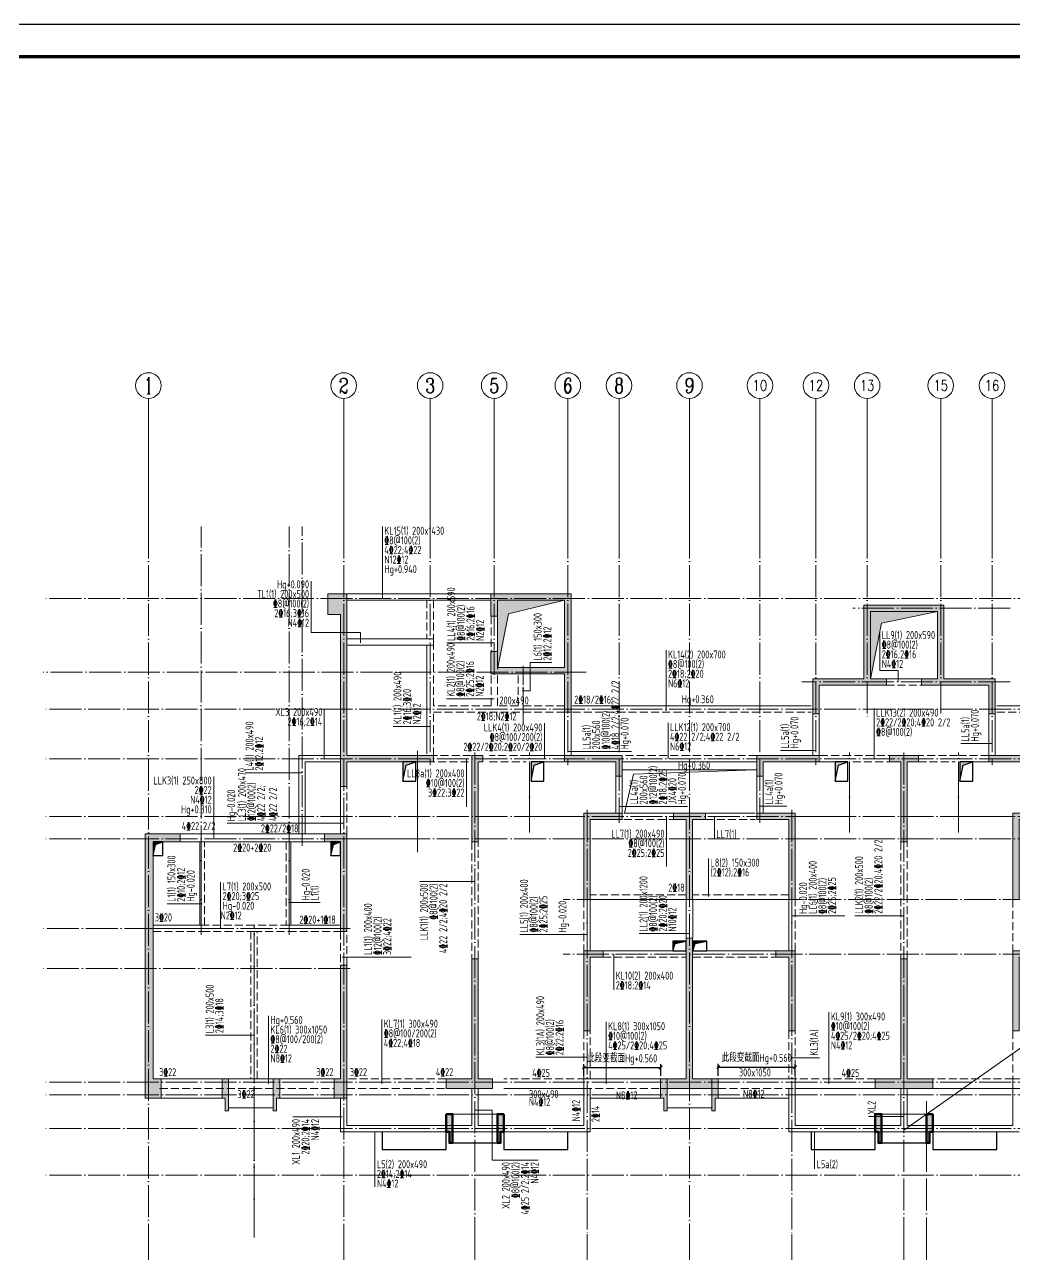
# Model space of a CAD drawing. Extents: x -129922 to 1190196, y -520662 to 139923.
# Drawn here: x 1063302 to 1094221, y -319993 to -281584 of the extents above; entities that cross this region are included whole.
import ezdxf
from ezdxf.enums import TextEntityAlignment as Align

# ---------------------------------------------------------------- set-up
doc = ezdxf.new("R2010")
doc.units = 0
doc.header["$LTSCALE"] = 1000
doc.header["$MEASUREMENT"] = 0
doc.linetypes.add('DASH', pattern=[0.35, 0.25, -0.1])
doc.linetypes.add('DOTE', pattern=[2.42, 2, -0.2, 0.02, -0.2])
for name, color, linetype, lineweight in [('A-墙体', 140, 'Continuous', 50), ('A-大样-填充', 8, 'Continuous', 9), ('A-标注-轴号', 3, 'Continuous', 15), ('A-标注-轴号文字', 7, 'Continuous', 15), ('A-轴线-塔楼', 1, 'DOTE', 9), ('A-轴线-塔楼$J4-三层平面图-山2', 1, 'DOTE', 9), ('A-轴线-隔墙', 41, 'DOTE', 9), ('S-基础-DQ', 6, 'Continuous', 20), ('S-墙柱-HATCH', 251, 'Continuous', 9), ('S-墙柱-WALL', 6, 'Continuous', 20), ('S-大样-DIM', 3, 'Continuous', 20), ('S-大样-HATCH', 251, 'Continuous', 9), ('S-大样-实线', 2, 'Continuous', 20), ('S-板-BEAM', 4, 'DASH', 20), ('S-板-BEAM-CON', 2, 'Continuous', 20), ('S-板-文字', 7, 'Continuous', 20), ('S-板-板面填充', 251, 'Continuous', 20), ('S-板-模板线条', 140, 'Continuous', 20), ('S-板-洞口边线', 211, 'Continuous', 20), ('S-梁-垂直原位标注', 140, 'Continuous', 20), ('S-梁-垂直集中标注', 45, 'Continuous', 20), ('S-梁-水平原位标注', 21, 'Continuous', 20), ('S-梁-水平集中标注', 191, 'Continuous', 20)]:
    doc.layers.add(name, color=color, linetype=linetype, lineweight=lineweight)
for name, color, linetype in [('HOLE', 5, 'Continuous'), ('HOLE_HATCH', 9, 'Continuous'), ('Y-云图图框', 7, 'Continuous')]:
    doc.layers.add(name, color=color, linetype=linetype)
doc.styles.add('_TCH_AXIS', font='COMPLEX.shx', dxfattribs={"bigfont": 'hztxt.shx'})
doc.styles.add('_YT_Name', font='simhei.ttf', dxfattribs={"width": 0.8})
doc.styles.add('_YT_Sign_Text', font='ros.shx', dxfattribs={"width": 0.8, "bigfont": 'hztxt.shx'})
doc.styles.add('COMPLEX', font='COMPLEX')
doc.styles.get("Standard").update_dxf_attribs({"font": 'gbenor.shx', "bigfont": 'gbcbig.shx'})
doc.styles.add('TSSD_Rein', font='tssdeng.shx', dxfattribs={"width": 0.7, "bigfont": 'hztxt.shx'})
doc.styles.add('TSSD_REIN_T3', font='tssdeng.shx', dxfattribs={"width": 0.7, "bigfont": 'hztxt.shx'})
doc.dimstyles.new('_TCH_ARCH&&100', dxfattribs={"dimtxt": 250, "dimasz": 100, "dimexe": 100, "dimexo": 100, "dimgap": 100, "dimtad": 1, "dimdec": 0, "dimzin": 0, "dimdsep": 46, "dimtxsty": 'TSSD_REIN_T3', "dimblk": 'ARCHTICK', "dimcen": 0.09, "dimclrt": 7, "dimazin": 2, "dimtfac": 1, "dimtdec": 0, "dimtix": 1, "dimtmove": 2, "dimatfit": 3, "dimfxl": 0, "dimtolj": 1, "dimtzin": 0, "dimarcsym": 0})

# ---------------------------------------------------------------- blocks, each defined once
blk = doc.blocks.new('20191023.11405152')
at = {"layer": 'S-大样-HATCH'}
h = blk.add_hatch(color=256, dxfattribs=at)
h.dxf.hatch_style = 1
h.paths.add_polyline_path([(-100, 0), (0, 0), (0, -400), (100, -400), (100, 600), (-100, 600)])
at = {"layer": 'S-大样-实线'}
blk.add_lwpolyline([(-100, 0), (0, 0), (0, -400), (100, -400), (100, 600), (-100, 600)], close=True, dxfattribs=at)
blk = doc.blocks.new('_ArchTick')
at = {"color": 0, "linetype": 'ByBlock', "const_width": 0.4}
blk.add_lwpolyline([(-0.5, -0.5), (0.5, 0.5)], dxfattribs=at)
blk = doc.blocks.new('*D510')
at = {"layer": 'Defpoints', "color": 0, "linetype": 'Continuous'}
for p in [(1087371, -314141), (1084971, -314513), (1087371, -314513)]:
    blk.add_point(p, dxfattribs=at)
at = {"layer": 'S-梁-水平集中标注', "color": 0, "linetype": 'Continuous', "lineweight": -2}
for p, q in [((1084971, -314413), (1084971, -314041)), ((1084971, -314141), (1087371, -314141)), ((1087371, -314413), (1087371, -314041))]:
    blk.add_line(p, q, dxfattribs=at)
at = {"layer": 'S-梁-水平集中标注', "color": 0, "linetype": 'Continuous', "lineweight": -2, "xscale": 100, "yscale": 100, "zscale": 100, "rotation": 180}
blk.add_blockref('_ArchTick', (1084971, -314141), dxfattribs=at)
at = {"layer": 'S-梁-水平集中标注', "color": 0, "linetype": 'Continuous', "lineweight": -2, "xscale": 100, "yscale": 100, "zscale": 100}
blk.add_blockref('_ArchTick', (1087371, -314141), dxfattribs=at)
at = {"layer": 'S-梁-水平集中标注', "color": 7, "linetype": 'Continuous', "insert": (1086171, -313892), "char_height": 250, "attachment_point": 5, "style": 'TSSD_REIN_T3'}
blk.add_mtext('\\A1;此段变截面Hg+0.560', dxfattribs=at)
blk = doc.blocks.new('*D511')
at = {"layer": 'Defpoints', "color": 0, "linetype": 'Continuous'}
for p in [(1083171, -314155), (1080771, -314513), (1083171, -314513)]:
    blk.add_point(p, dxfattribs=at)
at = {"layer": 'S-梁-水平集中标注', "color": 0, "linetype": 'Continuous', "lineweight": -2}
for p, q in [((1080771, -314413), (1080771, -314055)), ((1080771, -314155), (1083171, -314155)), ((1083171, -314413), (1083171, -314055))]:
    blk.add_line(p, q, dxfattribs=at)
at = {"layer": 'S-梁-水平集中标注', "color": 0, "linetype": 'Continuous', "lineweight": -2, "xscale": 100, "yscale": 100, "zscale": 100, "rotation": 180}
blk.add_blockref('_ArchTick', (1080771, -314155), dxfattribs=at)
at = {"layer": 'S-梁-水平集中标注', "color": 0, "linetype": 'Continuous', "lineweight": -2, "xscale": 100, "yscale": 100, "zscale": 100}
blk.add_blockref('_ArchTick', (1083171, -314155), dxfattribs=at)
at = {"layer": 'S-梁-水平集中标注', "color": 7, "linetype": 'Continuous', "insert": (1081971, -313906), "char_height": 250, "attachment_point": 5, "style": 'TSSD_REIN_T3'}
blk.add_mtext('\\A1;此段变截面Hg+0.560', dxfattribs=at)
blk = doc.blocks.new('ECMCTK_A1_横_单行图名--0')
at = {"color": 4}
blk.add_lwpolyline([(0, 0), (841, 0), (841, 594), (0, 594)], close=True, dxfattribs=at)
at = {"const_width": 1}
blk.add_lwpolyline([(25, 10), (831, 10), (831, 584), (25, 584)], close=True, dxfattribs=at)
at = {"color": 80, "flags": 3}
for tag, height, p in [('YTHQINS', 3, (34.31, 585.5)), ('ECMCKEY', 3, (292.07, 288.23)), ('YTTQINS', 5.62, (848.03, 12.81)), ('YTFRAME', 3, (652.76, 5.84)), ('YTBARCODE_T1', 3, (749.78, 5.95))]:
    blk.add_attdef(tag, text='', height=height, dxfattribs=at).set_placement(p, align=Align.MIDDLE_CENTER)
for tag, height, style, width, p in [('证书编号', 4, '_YT_Sign_Text', 0.8, (708.87, 43.81)), ('审查批准号', 4, '_YT_Sign_Text', 0.8, (761.06, 43.81)), ('工程号', 4, '_YT_Sign_Text', 0.5, (804.08, 44.12)), ('设计单位', 6, '_YT_Name', 0.8, (623.75, 38.6)), ('建设单位', 4, '_YT_Sign_Text', 0.8, (734.96, 36.11)), ('阶段', 4, '_YT_Sign_Text', 0.8, (804.08, 35.81)), ('项目号', 4, '_YT_Sign_Text', 0.5, (822.08, 33.72)), ('项目名称', 4, '_YT_Sign_Text', 0.8, (734.96, 28.11)), ('专业', 4, '_YT_Sign_Text', 0.8, (804.08, 27.31)), ('图纸编号', 4, '_YT_Sign_Text', 0.5, (803.93, 19.36)), ('图纸名称', 4.5, '_YT_Name', 0.8, (735.39, 15.06)), ('出图比例', 4.2, '_YT_Sign_Text', 0.8, (681.82, 11.78)), ('日期', 4, '_YT_Sign_Text', 0.5, (803.88, 12.13)), ('版本号', 4, '_YT_Sign_Text', 0.8, (822.08, 13))]:
    blk.add_attdef(tag, text='', height=height, dxfattribs=dict(style=style, width=width)).set_placement(p, align=Align.CENTER)
at = {"style": '_YT_Sign_Text', "width": 0.8, "flags": 3}
for tag, p, height in [('[审定人]', (590.95, 27.81), 4.1), ('{审定人}', (605.87, 26.45), 6.24), ('[校对人]', (642.23, 27.82), 4.1), ('{校对人}', (658.35, 26.53), 6.24), ('[审核人]', (591.01, 19.76), 4.1), ('{审核人}', (606.98, 18.44), 6.24), ('[设计人]', (642.47, 20.21), 4.1), ('{设计人}', (658.48, 18.54), 6.24), ('[项目负责人]', (590.78, 12.01), 4.1), ('{项目负责人}', (608.28, 10.72), 6.24), ('[专业负责人]', (642.74, 11.77), 4.1), ('{专业负责人}', (658.58, 10.36), 6.24)]:
    blk.add_attdef(tag, p, '', height=height, dxfattribs=at)
at = {"color": 80, "flags": 3}
for tag, p in [('YTBZSIT', (25, 10)), ('EXT_TK_LEFT', (25, 10)), ('YTQRCODE', (551.04, 11.91))]:
    blk.add_attdef(tag, p, '', height=3, dxfattribs=at)
blk = doc.blocks.new('sfdhgfjhgfkjhgkjhgk')
at = {"layer": 'S-板-BEAM'}
for p, q in [((6597491, -1417404), (6597491, -1418604)), ((6597691, -1418704), (6597691, -1417404)), ((6599491, -1417904), (6599491, -1419054)), ((6597691, -1420704), (6597691, -1418704)), ((6599491, -1419754), (6599491, -1420704)), ((6599691, -1420704), (6599691, -1419754)), ((6600341, -1419754), (6600341, -1420704)), ((6600491, -1420704), (6600491, -1419754)), ((6611841, -1420054), (6612941, -1420054)), ((6599491, -1420704), (6597691, -1420704)), ((6600341, -1420704), (6599691, -1420704)), ((6601791, -1420704), (6600491, -1420704)), ((6597691, -1422254), (6597691, -1420904)), ((6597691, -1420904), (6601791, -1420904)), ((6602041, -1420904), (6609491, -1420904)), ((6615291, -1420904), (6621741, -1420904)), ((6598866, -1422254), (6597691, -1422254)), ((6600666, -1422254), (6599441, -1422254)), ((6607791, -1422254), (6603591, -1422254)), ((6610716, -1422254), (6609741, -1422254)), ((6612141, -1422254), (6610716, -1422254)), ((6614066, -1422254), (6612841, -1422254)), ((6615041, -1422254), (6614066, -1422254)), ((6597141, -1422454), (6598866, -1422454)), ((6599441, -1422454), (6600591, -1422454)), ((6610791, -1422454), (6612141, -1422454)), ((6612841, -1422454), (6613991, -1422454)), ((6594991, -1424704), (6594991, -1423224)), ((6603641, -1424254), (6605191, -1424254)), ((6606191, -1424254), (6607741, -1424254)), ((6590541, -1427554), (6590541, -1424954)), ((6593091, -1424954), (6593091, -1427554)), ((6598891, -1424954), (6598891, -1428604)), ((6599091, -1428604), (6599091, -1424954)), ((6612291, -1424954), (6612291, -1428604)), ((6612491, -1428604), (6612491, -1424954)), ((6602391, -1426754), (6602391, -1428354)), ((6605591, -1426604), (6602591, -1426604)), ((6608791, -1426604), (6605791, -1426604)), ((6608991, -1428354), (6608991, -1426754)), ((6615791, -1426754), (6615791, -1428354)), ((6592091, -1427554), (6590466, -1427554)), ((6593166, -1427554), (6592091, -1427554)), ((6588941, -1427754), (6590466, -1427754)), ((6590466, -1427754), (6592091, -1427754)), ((6591991, -1427754), (6591991, -1432354)), ((6592091, -1427754), (6593166, -1427754)), ((6592191, -1432354), (6592191, -1427754)), ((6593166, -1427754), (6594791, -1427754)), ((6594791, -1427754), (6594791, -1428804)), ((6594991, -1428804), (6594991, -1427754)), ((6602991, -1428554), (6605591, -1428554)), ((6605791, -1428554), (6608391, -1428554)), ((6602391, -1430854), (6602391, -1432354)), ((6602591, -1432354), (6602591, -1430854)), ((6608791, -1430854), (6608791, -1432354)), ((6608991, -1432354), (6608991, -1430854)), ((6615791, -1430854), (6615791, -1432354)), ((6598091, -1432354), (6594991, -1432354)), ((6602441, -1432354), (6599891, -1432354)), ((6611841, -1432354), (6608991, -1432354)), ((6615791, -1432354), (6613291, -1432354)), ((6589141, -1432654), (6592091, -1432654)), ((6592091, -1432654), (6594591, -1432654)), ((6594991, -1432654), (6598091, -1432654)), ((6602391, -1432654), (6604791, -1432654)), ((6606591, -1432654), (6608991, -1432654)), ((6615791, -1432654), (6618191, -1432654))]:
    blk.add_line(p, q, dxfattribs=at)
at = {"layer": 'S-板-BEAM-CON'}
for p, q in [((6597606, -1417202), (6595006, -1417202)), ((6599491, -1417204), (6597591, -1417204)), ((6594991, -1417404), (6597591, -1417404)), ((6597591, -1417404), (6599491, -1417404)), ((6599691, -1419054), (6599691, -1417904)), ((6597691, -1418604), (6594991, -1418604)), ((6594991, -1418804), (6597691, -1418804)), ((6597491, -1418804), (6597491, -1422204)), ((6612941, -1419854), (6611841, -1419854)), ((6609491, -1420704), (6602041, -1420704)), ((6621741, -1420704), (6615291, -1420704)), ((6601791, -1420904), (6601791, -1422254)), ((6601991, -1422254), (6601991, -1420904)), ((6609541, -1420954), (6609541, -1422254)), ((6609741, -1422254), (6609741, -1420954)), ((6615041, -1420954), (6615041, -1422254)), ((6615241, -1422254), (6615241, -1420954)), ((6594791, -1422254), (6593491, -1422254)), ((6593491, -1422254), (6593491, -1424704)), ((6601766, -1422254), (6600666, -1422254)), ((6593691, -1422454), (6594791, -1422454)), ((6593691, -1424704), (6593691, -1422454)), ((6600741, -1422454), (6601766, -1422454)), ((6603591, -1422454), (6607791, -1422454)), ((6609741, -1422454), (6610641, -1422454)), ((6614141, -1422454), (6615041, -1422454)), ((6603391, -1422894), (6603391, -1424054)), ((6603591, -1422704), (6607791, -1422704)), ((6603591, -1424054), (6603591, -1422894)), ((6607791, -1422894), (6607791, -1424054)), ((6607991, -1424054), (6607991, -1422894)), ((6594791, -1423224), (6594791, -1424704)), ((6605191, -1424054), (6603641, -1424054)), ((6607741, -1424054), (6606191, -1424054)), ((6590466, -1424704), (6589781, -1424704)), ((6589781, -1424954), (6590466, -1424954)), ((6590391, -1424954), (6590391, -1427554)), ((6593166, -1424704), (6590466, -1424704)), ((6593166, -1424954), (6590466, -1424954)), ((6590466, -1424954), (6593166, -1424954)), ((6593591, -1424704), (6593166, -1424704)), ((6593166, -1424954), (6593591, -1424954)), ((6593241, -1427554), (6593241, -1424954)), ((6594291, -1424704), (6593591, -1424704)), ((6593591, -1424954), (6594291, -1424954)), ((6602591, -1426754), (6605591, -1426754)), ((6602591, -1428354), (6602591, -1426754)), ((6605591, -1426754), (6605591, -1427954)), ((6605791, -1426754), (6608791, -1426754)), ((6605791, -1426754), (6605791, -1427954)), ((6608791, -1426754), (6608791, -1428354)), ((6590466, -1427554), (6588941, -1427554)), ((6594791, -1427554), (6593166, -1427554)), ((6605591, -1428354), (6602991, -1428354)), ((6608391, -1428354), (6605791, -1428354)), ((6592091, -1432354), (6589141, -1432354)), ((6594591, -1432354), (6592091, -1432354)), ((6604791, -1432354), (6602391, -1432354)), ((6602391, -1432354), (6602391, -1433804)), ((6608991, -1432354), (6606591, -1432354)), ((6608991, -1433804), (6608991, -1432354)), ((6618191, -1432354), (6615791, -1432354)), ((6615791, -1432354), (6615791, -1433804)), ((6594791, -1432954), (6594791, -1434004)), ((6594991, -1433804), (6594991, -1432954)), ((6598891, -1432654), (6598891, -1433804)), ((6599091, -1433804), (6599091, -1432654)), ((6599891, -1432654), (6602391, -1432654)), ((6602591, -1434004), (6602591, -1432654)), ((6608791, -1432654), (6608791, -1434004)), ((6608991, -1432654), (6611841, -1432654)), ((6612291, -1432654), (6612291, -1433804)), ((6612491, -1433804), (6612491, -1432654)), ((6613291, -1432654), (6615791, -1432654)), ((6594791, -1434004), (6598991, -1434004)), ((6598891, -1433804), (6594991, -1433804)), ((6598991, -1434004), (6602591, -1434004)), ((6602391, -1433804), (6599091, -1433804)), ((6608791, -1434004), (6612391, -1434004)), ((6612291, -1433804), (6608991, -1433804)), ((6612391, -1434004), (6615991, -1434004)), ((6615791, -1433804), (6612491, -1433804))]:
    blk.add_line(p, q, dxfattribs=at)
at = {"layer": 'S-板-模板线条', "lineweight": -3}
for p, q in [((6596091, -1434004), (6596091, -1434554)), ((6598091, -1434554), (6598091, -1433954)), ((6599891, -1433954), (6599891, -1434554)), ((6601891, -1434554), (6601891, -1434004)), ((6609491, -1434004), (6609491, -1434554)), ((6611491, -1434554), (6611491, -1434004)), ((6613291, -1434004), (6613291, -1434554)), ((6615291, -1434554), (6615291, -1434004)), ((6596091, -1434554), (6598091, -1434554)), ((6598291, -1434354), (6599691, -1434354)), ((6599891, -1434554), (6601891, -1434554)), ((6609491, -1434554), (6611491, -1434554)), ((6611691, -1434354), (6613091, -1434354)), ((6613291, -1434554), (6615291, -1434554))]:
    blk.add_line(p, q, dxfattribs=at)
at = {"layer": 'S-板-模板线条', "ltscale": 0.5}
for points in [[(6588691, -1432954), (6591191, -1432954), (6591191, -1433354), (6591291, -1433354), (6591291, -1433254), (6592691, -1433254), (6592691, -1433354), (6592791, -1433354), (6592791, -1432954), (6594791, -1432954), (6594791, -1434004), (6598091, -1434004), (6598091, -1433454), (6599891, -1433454), (6599891, -1434004), (6602591, -1434004), (6602591, -1432954), (6604891, -1432954), (6604891, -1433354), (6604991, -1433354), (6604991, -1433254), (6606391, -1433254), (6606391, -1433354), (6606491, -1433354), (6606491, -1432954), (6608791, -1432954), (6608791, -1434004), (6611491, -1434004), (6611491, -1433454), (6612391, -1433454)], [(6615991, -1434004), (6613291, -1434004), (6613291, -1433454), (6612391, -1433454)]]:
    blk.add_lwpolyline(points, dxfattribs=at)
blk = doc.blocks.new('safdjhfgjhgfkjhgk')
at = {"layer": 'S-梁-水平集中标注'}
blk.add_line((6921835, -1434004), (6921835, -1435166), dxfattribs=at)
at = {"layer": 'S-梁-水平集中标注', "linetype": 'Continuous', "style": 'TSSD_Rein', "width": 0.7}
blk.add_text('L5a(2)', height=250, dxfattribs=at).set_placement((6921898, -1435143))
blk = doc.blocks.new('_AXISO')
blk.add_circle((0, 0), 0.5)
at = {"layer": 'S-板-文字', "style": 'COMPLEX', "width": 1.041667}
blk.add_attdef('A', text='', height=0.56, dxfattribs=at).set_placement((-0.25, -0.28), (0.25, -0.28), align=Align.FIT)
blk = doc.blocks.new('ZHOUWANG3')
at = {"layer": 'A-标注-轴号'}
for p, q in [((88652, 248942), (88652, 252942)), ((94752, 248942), (94752, 252942)), ((97452, 248942), (97452, 252942)), ((99452, 248942), (99452, 252942)), ((101752, 248942), (101752, 252942)), ((103352, 248942), (103352, 252942)), ((105552, 248942), (105552, 252942)), ((107752, 248942), (107752, 252942)), ((109502, 248942), (109502, 252942)), ((111102, 248942), (111102, 252942)), ((113402, 248942), (113402, 252942)), ((115002, 248942), (115002, 252942)), ((88652, 226834), (88652, 222834)), ((94752, 226834), (94752, 222834)), ((98852, 226834), (98852, 222834)), ((102352, 226834), (102352, 222834)), ((105552, 226834), (105552, 222834)), ((108752, 226834), (108752, 222834)), ((112252, 226834), (112252, 222834)), ((112952, 226834), (112952, 222834))]:
    blk.add_line(p, q, dxfattribs=at)
at = {"layer": 'A-轴线-塔楼', "linetype": 'DOTE', "ltscale": 0.5}
for p, q in [((88652, 248942), (88652, 226834)), ((94752, 248942), (94752, 226834)), ((97452, 248942), (97452, 241486)), ((99452, 248942), (99452, 244136)), ((101752, 248942), (101752, 241486)), ((103352, 248942), (103352, 239686)), ((105552, 248942), (105552, 226834)), ((107752, 248942), (107752, 239686)), ((109502, 248942), (109502, 241486)), ((111102, 248942), (111102, 242986)), ((113402, 248942), (113402, 243076)), ((115002, 248942), (115002, 241486)), ((139798, 246686), (85362, 246686)), ((115570, 246386), (110660, 246386)), ((102322, 244386), (85362, 244386)), ((115570, 244086), (109062, 244086)), ((139798, 243236), (85362, 243236)), ((139798, 241686), (85362, 241686)), ((98852, 241886), (98852, 226834)), ((112252, 241886), (112252, 226834)), ((102352, 240086), (102352, 226834)), ((108752, 240086), (108752, 226834)), ((139798, 239886), (85362, 239886)), ((139798, 239186), (85362, 239186)), ((122394, 235586), (101608, 235586)), ((139798, 231586), (85362, 231586)), ((112952, 230993), (112952, 226834)), ((139798, 228686), (85362, 228686))]:
    blk.add_line(p, q, dxfattribs=at)
at = {"layer": 'A-轴线-隔墙', "ltscale": 0.5}
for p, q in [((90302, 236186), (90302, 248942)), ((93052, 236186), (93052, 248942)), ((93452, 238966), (93452, 248942)), ((100352, 242784), (100352, 244586)), ((97052, 238770), (97052, 241936)), ((100552, 239386), (100552, 241886)), ((110552, 239386), (110552, 241886)), ((113952, 239386), (113952, 241886)), ((122394, 237286), (101608, 237286)), ((94952, 236386), (85362, 236386)), ((91952, 226834), (91952, 236486)), ((94952, 235136), (85362, 235136)), ((139798, 231186), (85362, 231186)), ((139798, 230136), (85362, 230136))]:
    blk.add_line(p, q, dxfattribs=at)
at = {"layer": 'A-标注-轴号'}
ref = blk.add_blockref('_AXISO', (88652, 253342), dxfattribs=dict(at, xscale=800, yscale=800, zscale=800))
ref.add_attrib('A', '1', dxfattribs={"layer": 'A-标注-轴号文字', "height": 515, "style": '_TCH_AXIS'}).set_placement((88542, 253085), (88762, 253085), align=Align.FIT)
ref = blk.add_blockref('_AXISO', (94752, 253342), dxfattribs=dict(at, xscale=800, yscale=800, zscale=800))
ref.add_attrib('A', '2', dxfattribs={"layer": 'A-标注-轴号文字', "height": 466, "style": '_TCH_AXIS'}).set_placement((94597, 253109), (94907, 253109), align=Align.FIT)
ref = blk.add_blockref('_AXISO', (97452, 253342), dxfattribs=dict(at, xscale=800, yscale=800, zscale=800))
ref.add_attrib('A', '3', dxfattribs={"layer": 'A-标注-轴号文字', "height": 466, "style": '_TCH_AXIS'}).set_placement((97297, 253109), (97607, 253109), align=Align.FIT)
ref = blk.add_blockref('_AXISO', (99452, 253342), dxfattribs=dict(at, xscale=800, yscale=800, zscale=800))
ref.add_attrib('A', '5', dxfattribs={"layer": 'A-标注-轴号文字', "height": 466, "style": '_TCH_AXIS'}).set_placement((99297, 253109), (99607, 253109), align=Align.FIT)
ref = blk.add_blockref('_AXISO', (101752, 253342), dxfattribs=dict(at, xscale=800, yscale=800, zscale=800))
ref.add_attrib('A', '6', dxfattribs={"layer": 'A-标注-轴号文字', "height": 466, "style": '_TCH_AXIS'}).set_placement((101597, 253109), (101907, 253109), align=Align.FIT)
ref = blk.add_blockref('_AXISO', (103352, 253342), dxfattribs=dict(at, xscale=800, yscale=800, zscale=800))
ref.add_attrib('A', '8', dxfattribs={"layer": 'A-标注-轴号文字', "height": 466, "style": '_TCH_AXIS'}).set_placement((103197, 253109), (103507, 253109), align=Align.FIT)
ref = blk.add_blockref('_AXISO', (105552, 253342), dxfattribs=dict(at, xscale=800, yscale=800, zscale=800))
ref.add_attrib('A', '9', dxfattribs={"layer": 'A-标注-轴号文字', "height": 466, "style": '_TCH_AXIS'}).set_placement((105397, 253109), (105707, 253109), align=Align.FIT)
ref = blk.add_blockref('_AXISO', (107752, 253342), dxfattribs=dict(at, xscale=800, yscale=800, zscale=800))
ref.add_attrib('A', '10', dxfattribs={"layer": 'A-标注-轴号文字', "height": 328.4, "style": '_TCH_AXIS'}).set_placement((107525, 253178), (107979, 253178), align=Align.FIT)
ref = blk.add_blockref('_AXISO', (109502, 253342), dxfattribs=dict(at, xscale=800, yscale=800, zscale=800))
ref.add_attrib('A', '12', dxfattribs={"layer": 'A-标注-轴号文字', "height": 328.4, "style": '_TCH_AXIS'}).set_placement((109275, 253178), (109729, 253178), align=Align.FIT)
ref = blk.add_blockref('_AXISO', (111102, 253342), dxfattribs=dict(at, xscale=800, yscale=800, zscale=800))
ref.add_attrib('A', '13', dxfattribs={"layer": 'A-标注-轴号文字', "height": 328.4, "style": '_TCH_AXIS'}).set_placement((110875, 253178), (111329, 253178), align=Align.FIT)
ref = blk.add_blockref('_AXISO', (113402, 253342), dxfattribs=dict(at, xscale=800, yscale=800, zscale=800))
ref.add_attrib('A', '15', dxfattribs={"layer": 'A-标注-轴号文字', "height": 328.4, "style": '_TCH_AXIS'}).set_placement((113175, 253178), (113629, 253178), align=Align.FIT)
ref = blk.add_blockref('_AXISO', (115002, 253342), dxfattribs=dict(at, xscale=800, yscale=800, zscale=800))
ref.add_attrib('A', '16', dxfattribs={"layer": 'A-标注-轴号文字', "height": 328.4, "style": '_TCH_AXIS'}).set_placement((114775, 253178), (115229, 253178), align=Align.FIT)
blk = doc.blocks.new('sgjhfgjhgj')
at = {"layer": 'HOLE_HATCH', "ltscale": 0.5}
for points in [[(268519, 605212), (268919, 605212), (268619, 605112), (268519, 604612)], [(272519, 605212), (272919, 605212), (272619, 605112), (272519, 604612)], [(282019, 605212), (282419, 605212), (282119, 605112), (282019, 604612)], [(285919, 605212), (286319, 605212), (286019, 605112), (285919, 604612)], [(260719, 602712), (261019, 602712), (260794, 602637), (260719, 602292)], [(266269, 602712), (266569, 602712), (266344, 602637), (266269, 602292)], [(276948, 599612), (277368, 599612), (277023, 599537), (276948, 599312)], [(277569, 599612), (278014, 599612), (277644, 599537), (277569, 599312)]]:
    blk.add_hatch(color=256, dxfattribs=at).paths.add_polyline_path(points)
at = {"layer": 'HOLE', "ltscale": 0.5}
for points in [[(268519, 604612), (268919, 604612), (268919, 605212), (268519, 605212)], [(272519, 604612), (272919, 604612), (272919, 605212), (272519, 605212)], [(282019, 604612), (282419, 604612), (282419, 605212), (282019, 605212)], [(285919, 604612), (286319, 604612), (286319, 605212), (285919, 605212)], [(260719, 602292), (261019, 602292), (261019, 602712), (260719, 602712)], [(266269, 602292), (266569, 602292), (266569, 602712), (266269, 602712)], [(276948, 599312), (277368, 599312), (277368, 599612), (276948, 599612)], [(277569, 599312), (278014, 599312), (278014, 599612), (277569, 599612)]]:
    blk.add_lwpolyline(points, close=True, dxfattribs=at)
for points in [[(268519, 604612), (268619, 605112), (268919, 605212)], [(272519, 604612), (272619, 605112), (272919, 605212)], [(282019, 604612), (282119, 605112), (282419, 605212)], [(285919, 604612), (286019, 605112), (286319, 605212)], [(260719, 602292), (260794, 602637), (261019, 602712)], [(266269, 602292), (266344, 602637), (266569, 602712)], [(276948, 599312), (277023, 599537), (277368, 599612)], [(277569, 599312), (277644, 599537), (278014, 599612)]]:
    blk.add_lwpolyline(points, dxfattribs=at)
blk = doc.blocks.new('safhgfjhgfj')
at = {"layer": 'S-墙柱-HATCH', "ltscale": 0.2}
h = blk.add_hatch(color=256, dxfattribs=at)
h.paths.add_polyline_path([(6336110, -688648), (6336110, -694018), (6335910, -694018), (6335910, -693248), (6333210, -693248), (6333210, -693048), (6333310, -693048), (6335910, -693048), (6335910, -687998), (6336510, -687998), (6336510, -688648)])
h.paths.add_polyline_path([(6312710, -703448), (6312710, -703148), (6311910, -703148), (6311910, -698748), (6311710, -698748), (6311710, -703148), (6310910, -703148), (6310910, -703448)])
h.paths.add_polyline_path([(6311910, -697548), (6311710, -697548), (6311710, -695048), (6311310, -695048), (6311310, -694848), (6312310, -694848), (6312310, -695048), (6311910, -695048)])
h.paths.add_polyline_path([(6325110, -697548), (6325310, -697548), (6325310, -695048), (6325710, -695048), (6325710, -694848), (6324710, -694848), (6324710, -695048), (6325110, -695048)])
h.paths.add_polyline_path([(6324310, -703448), (6324310, -703148), (6325110, -703148), (6325110, -698748), (6325310, -698748), (6325310, -703148), (6326110, -703148), (6326110, -703448)])
h.paths.add_polyline_path([(6331360, -703448), (6331360, -703148), (6331810, -703148), (6331810, -699398), (6332010, -699398), (6332010, -703148), (6332810, -703148), (6332810, -703448)])
h.paths.add_polyline_path([(6332010, -695748), (6331810, -695748), (6331810, -693248), (6331660, -693248), (6331660, -693048), (6332010, -693048)])
h.paths.add_polyline_path([(6336310, -703148), (6336110, -703148), (6336110, -699598), (6335910, -699598), (6335910, -703748), (6336310, -703748)])
h.paths.add_polyline_path([(6336610, -695748), (6336110, -695748), (6336110, -698548), (6335910, -698548), (6335910, -695498), (6336610, -695498)])
h.paths.add_polyline_path([(6319410, -703448), (6319410, -703148), (6318610, -703148), (6318610, -699398), (6318410, -699398), (6318410, -703148), (6317610, -703148), (6317610, -703448)])
h.paths.add_polyline_path([(6318410, -695748), (6318610, -695748), (6318610, -693248), (6318960, -693248), (6318960, -693048), (6318060, -693048), (6318060, -693248), (6318410, -693248)])
h.paths.add_polyline_path([(6307910, -693048), (6307910, -693248), (6309510, -693248), (6309510, -693688), (6309710, -693688), (6309710, -693048)])
h.paths.add_polyline_path([(6314110, -693248), (6315860, -693248), (6315860, -693048), (6313910, -693048), (6313910, -693688), (6314110, -693688)])
h.paths.add_polyline_path([(6322910, -693248), (6321160, -693248), (6321160, -693048), (6323110, -693048), (6323110, -693688), (6322910, -693688)])
h.paths.add_polyline_path([(6329135, -693048), (6329135, -693248), (6327510, -693248), (6327510, -693688), (6327310, -693688), (6327310, -693048)])
h.paths.add_polyline_path([(6321360, -691748), (6321360, -690648), (6319760, -690648), (6319760, -688348), (6317260, -688348), (6317260, -690648), (6315660, -690648), (6315660, -691748), (6315860, -691748), (6315860, -690848), (6317960, -690848), (6317960, -690648), (6317460, -690648), (6317460, -688548), (6319560, -688548), (6319560, -690648), (6319060, -690648), (6319060, -690848), (6321160, -690848), (6321160, -691748)])
h.paths.add_polyline_path([(6307910, -690498), (6307910, -691698), (6308110, -691698), (6308110, -687998), (6305610, -687998), (6305610, -688698), (6305810, -688698), (6305810, -688198), (6307910, -688198), (6307910, -690298), (6305810, -690298), (6305810, -689798), (6305610, -689798), (6305610, -690498)])
h.paths.add_polyline_path([(6300910, -688648), (6300910, -694018), (6301110, -694018), (6301110, -693248), (6303810, -693248), (6303810, -693048), (6303710, -693048), (6301110, -693048), (6301110, -687998), (6300510, -687998), (6300510, -688648)])
h.paths.add_polyline_path([(6313910, -695048), (6314910, -695048), (6314910, -697548), (6315110, -697548), (6315110, -694848), (6313910, -694848)])
h.paths.add_polyline_path([(6300410, -695748), (6300910, -695748), (6300910, -698548), (6301110, -698548), (6301110, -695498), (6300410, -695498)])
h.paths.add_polyline_path([(6295310, -703148), (6295060, -703148), (6295060, -695748), (6295900, -695748), (6295900, -695498), (6294810, -695498), (6294810, -703748), (6295310, -703748)])
h.paths.add_polyline_path([(6305660, -703448), (6305660, -703148), (6305210, -703148), (6305210, -699398), (6305010, -699398), (6305010, -703148), (6304210, -703148), (6304210, -703448)])
h.paths.add_polyline_path([(6315110, -701648), (6315110, -699148), (6314510, -699148), (6314510, -699348), (6314910, -699348), (6314910, -701648)])
h.paths.add_polyline_path([(6308710, -699348), (6309110, -699348), (6309110, -699148), (6308510, -699148), (6308510, -701648), (6308710, -701648)])
h.paths.add_polyline_path([(6308710, -695048), (6309710, -695048), (6309710, -694848), (6308510, -694848), (6308510, -697548), (6308710, -697548)])
h.paths.add_polyline_path([(6305010, -695748), (6305210, -695748), (6305210, -693248), (6305360, -693248), (6305360, -693048), (6305010, -693048)])
h.paths.add_polyline_path([(6328110, -690798), (6330810, -690798), (6330810, -690148), (6330610, -690148), (6330610, -690598), (6328110, -690598), (6328110, -688598), (6330610, -688598), (6330610, -689048), (6330810, -689048), (6330810, -687998), (6330310, -687998), (6330310, -688398), (6327910, -688398), (6327910, -691698), (6328110, -691698)])
h.paths.add_polyline_path([(6323110, -695048), (6322110, -695048), (6322110, -697548), (6321910, -697548), (6321910, -694848), (6323110, -694848)])
h.paths.add_polyline_path([(6341710, -703148), (6341960, -703148), (6341960, -695748), (6341120, -695748), (6341120, -695498), (6342210, -695498), (6342210, -703748), (6341710, -703748)])
h.paths.add_polyline_path([(6321910, -701648), (6321910, -699148), (6322510, -699148), (6322510, -699348), (6322110, -699348), (6322110, -701648)])
h.paths.add_polyline_path([(6328310, -699348), (6327910, -699348), (6327910, -699148), (6328510, -699148), (6328510, -701648), (6328310, -701648)])
h.paths.add_polyline_path([(6328310, -695048), (6327310, -695048), (6327310, -694848), (6328510, -694848), (6328510, -697548), (6328310, -697548)])
h.paths.add_polyline_path([(6300710, -703148), (6300910, -703148), (6300910, -699598), (6301110, -699598), (6301110, -703748), (6300710, -703748)])
at = {"layer": 'S-墙柱-WALL'}
for points in [[(6300910, -688648), (6300910, -694018), (6301110, -694018), (6301110, -693248), (6303810, -693248), (6303810, -693048), (6303710, -693048), (6303710, -693048), (6301110, -693048), (6301110, -687998), (6300510, -687998), (6300510, -688648)], [(6307910, -690498), (6307910, -691698), (6308110, -691698), (6308110, -687998), (6305610, -687998), (6305610, -688698), (6305810, -688698), (6305810, -688198), (6307910, -688198), (6307910, -690298), (6305810, -690298), (6305810, -689798), (6305610, -689798), (6305610, -690498)], [(6321360, -691748), (6321360, -690648), (6319760, -690648), (6319760, -688348), (6317260, -688348), (6317260, -690648), (6315660, -690648), (6315660, -691748), (6315860, -691748), (6315860, -690848), (6317960, -690848), (6317960, -690648), (6317460, -690648), (6317460, -688548), (6319560, -688548), (6319560, -690648), (6319060, -690648), (6319060, -690848), (6321160, -690848), (6321160, -691748)], [(6305010, -695748), (6305210, -695748), (6305210, -693248), (6305360, -693248), (6305360, -693048), (6305010, -693048)], [(6307910, -693048), (6307910, -693248), (6309510, -693248), (6309510, -693688), (6309710, -693688), (6309710, -693048)], [(6314110, -693248), (6315860, -693248), (6315860, -693048), (6313910, -693048), (6313910, -693688), (6314110, -693688)], [(6318410, -695748), (6318610, -695748), (6318610, -693248), (6318960, -693248), (6318960, -693048), (6318060, -693048), (6318060, -693248), (6318410, -693248)], [(6322910, -693248), (6321160, -693248), (6321160, -693048), (6323110, -693048), (6323110, -693688), (6322910, -693688)], [(6308710, -695048), (6309710, -695048), (6309710, -694848), (6308510, -694848), (6308510, -697548), (6308710, -697548)], [(6311910, -697548), (6311710, -697548), (6311710, -695048), (6311310, -695048), (6311310, -694848), (6312310, -694848), (6312310, -695048), (6311910, -695048)], [(6313910, -695048), (6314910, -695048), (6314910, -697548), (6315110, -697548), (6315110, -694848), (6313910, -694848)], [(6323110, -695048), (6322110, -695048), (6322110, -697548), (6321910, -697548), (6321910, -694848), (6323110, -694848)], [(6295310, -703148), (6295060, -703148), (6295060, -695748), (6295900, -695748), (6295900, -695498), (6294810, -695498), (6294810, -703748), (6295310, -703748)], [(6300410, -695748), (6300910, -695748), (6300910, -698548), (6301110, -698548), (6301110, -695498), (6300410, -695498)], [(6312710, -703448), (6312710, -703148), (6311910, -703148), (6311910, -698748), (6311710, -698748), (6311710, -703148), (6310910, -703148), (6310910, -703448)], [(6305660, -703448), (6305660, -703148), (6305210, -703148), (6305210, -699398), (6305010, -699398), (6305010, -703148), (6304210, -703148), (6304210, -703448)], [(6308710, -699348), (6309110, -699348), (6309110, -699148), (6308510, -699148), (6308510, -701648), (6308710, -701648)], [(6315110, -701648), (6315110, -699148), (6314510, -699148), (6314510, -699348), (6314910, -699348), (6314910, -701648)], [(6319410, -703448), (6319410, -703148), (6318610, -703148), (6318610, -699398), (6318410, -699398), (6318410, -703148), (6317610, -703148), (6317610, -703448)], [(6321910, -701648), (6321910, -699148), (6322510, -699148), (6322510, -699348), (6322110, -699348), (6322110, -701648)], [(6300710, -703148), (6300910, -703148), (6300910, -699598), (6301110, -699598), (6301110, -703748), (6300710, -703748)]]:
    blk.add_lwpolyline(points, close=True, dxfattribs=at)

msp = doc.modelspace()

# ---------------------------------------------------------------- hatches: boundary and pattern name
at = {"layer": 'A-大样-填充', "ltscale": 0.5}
h = msp.add_hatch(color=256, dxfattribs=at)
h.dxf.hatch_style = 1
h.paths.add_polyline_path([(1076470.7, -315612.6), (1076670.7, -315612.6), (1076670.7, -316512.6), (1076570.7, -316512.6), (1076570.7, -316162.6), (1076470.7, -316162.6)])
h = msp.add_hatch(color=256, dxfattribs=at)
h.dxf.hatch_style = 1
h.paths.add_polyline_path([(1078270.7, -315612.6), (1078070.7, -315612.6), (1078070.7, -316512.6), (1078170.7, -316512.6), (1078170.7, -316162.6), (1078270.7, -316162.6)])
h = msp.add_hatch(color=256, dxfattribs=at)
h.dxf.hatch_style = 1
h.paths.add_polyline_path([(1089870.7, -315612.6), (1090070.7, -315612.6), (1090070.7, -316512.6), (1089970.7, -316512.6), (1089970.7, -316162.6), (1089870.7, -316162.6)])
h = msp.add_hatch(color=256, dxfattribs=at)
h.dxf.hatch_style = 1
h.paths.add_polyline_path([(1091670.7, -315612.6), (1091470.7, -315612.6), (1091470.7, -316512.6), (1091570.7, -316512.6), (1091570.7, -316162.6), (1091670.7, -316162.6)])
at = {"layer": 'S-板-板面填充'}
h = msp.add_hatch(color=256, dxfattribs=at)
h.dxf.hatch_style = 1
h.paths.add_polyline_path([(1080170.7, -299562.6), (1078070.7, -299562.6), (1078070.7, -301712.6), (1078416.1, -299983.1)])
h = msp.add_hatch(color=256, dxfattribs=at)
h.dxf.hatch_style = 1
h.paths.add_polyline_path([(1091820.7, -299912.6), (1089720.7, -299912.6), (1089720.7, -302012.6), (1090066.1, -300283.1)])

# ---------------------------------------------------------------- linework, layer by layer
at = {"layer": 'A-墙体'}
for points in [[(1076470.7, -315612.6), (1076670.7, -315612.6), (1076670.7, -316512.6), (1076570.7, -316512.6), (1076570.7, -316162.6), (1076470.7, -316162.6), (1076470.7, -315612.6)], [(1078270.7, -315612.6), (1078070.7, -315612.6), (1078070.7, -316512.6), (1078170.7, -316512.6), (1078170.7, -316162.6), (1078270.7, -316162.6), (1078270.7, -315612.6)], [(1089870.7, -315612.6), (1090070.7, -315612.6), (1090070.7, -316512.6), (1089970.7, -316512.6), (1089970.7, -316162.6), (1089870.7, -316162.6), (1089870.7, -315612.6)], [(1091670.7, -315612.6), (1091470.7, -315612.6), (1091470.7, -316512.6), (1091570.7, -316512.6), (1091570.7, -316162.6), (1091670.7, -316162.6), (1091670.7, -315612.6)]]:
    msp.add_lwpolyline(points, dxfattribs=at)
at = {"layer": 'A-轴线-塔楼$J4-三层平面图-山2'}
msp.add_lwpolyline([(1070470.7, -319465.4), (1070470.7, -309712.6)], dxfattribs=at)
at = {"layer": 'S-基础-DQ', "ltscale": 0.5}
for points in [[(1073370.7, -307012.6), (1075570.7, -307012.6), (1075570.7, -304612.6)], [(1079070.7, -304612.6), (1079070.7, -306312.6), (1080770.7, -306312.6)], [(1087370.7, -306312.6), (1089070.7, -306312.6), (1089070.7, -304612.6)], [(1094170.7, -306312.6), (1092470.7, -306312.6), (1092470.7, -304612.6)], [(1067320.7, -309812.6), (1068820.7, -309812.6), (1068820.7, -307112.6)], [(1073070.7, -309812.6), (1071570.7, -309812.6), (1071570.7, -307112.6)], [(1080870.7, -310512.6), (1080870.7, -308912.6)], [(1087270.7, -310512.6), (1087270.7, -308912.6)]]:
    msp.add_lwpolyline(points, dxfattribs=at)
at = {"layer": 'S-板-洞口边线'}
for points in [[(1080170.7, -299562.6), (1078070.7, -299562.6), (1078070.7, -301712.6), (1078416.1, -299983.1)], [(1091820.7, -299912.6), (1089720.7, -299912.6), (1089720.7, -302012.6), (1090066.1, -300283.1)]]:
    msp.add_lwpolyline(points, close=True, dxfattribs=at)
msp.add_lwpolyline([(1082038.9, -306212.6), (1082321.2, -304997.9), (1086120.7, -304862.6)], dxfattribs=at)
at = {"layer": 'S-梁-垂直原位标注'}
msp.add_lwpolyline([(1090770.7, -316112.6), (1114370.7, -299512.6)], dxfattribs=at)
at = {"layer": 'S-梁-垂直集中标注'}
for p, q in [((1077970.7, -300892.4), (1076494.2, -300892.4)), ((1079089.5, -302388.8), (1079089.5, -301511.9)), ((1079089.5, -301511.9), (1079773.2, -301511.9)), ((1077970.7, -302639.2), (1076478.5, -302639.2)), ((1078845.7, -302388.8), (1079089.5, -302388.8)), ((1075970.7, -303503.6), (1074815.6, -303503.6)), ((1093520.7, -304037.3), (1092550.8, -304037.3)), ((1080295.7, -304285.5), (1082263, -304285.5)), ((1087995.7, -304251.9), (1086915.9, -304251.9)), ((1071970.7, -304947.4), (1070193.7, -304947.4)), ((1081895.7, -306003.1), (1084008, -306003.1)), ((1086245.7, -305988.8), (1087113.4, -305988.8)), ((1069629.8, -306523), (1073270.7, -306523)), ((1077370.7, -308347.9), (1075643.2, -308347.9)), ((1068845.7, -309042.4), (1067753.9, -309042.4)), ((1071545.7, -308998.9), (1072536.1, -308998.9)), ((1087270.7, -309423.2), (1088926.8, -309423.2)), ((1090770.7, -309417.1), (1089234.4, -309417.1)), ((1080870.7, -310001.1), (1078769.4, -310001.1)), ((1084070.7, -309971.7), (1082499.4, -309971.7)), ((1073220.7, -310706.1), (1075382.2, -310706.1)), ((1070470.7, -313146.2), (1068949.7, -313146.2)), ((1080870.7, -313836.6), (1079276, -313836.6)), ((1087270.7, -313848.3), (1088136.7, -313848.3)), ((1073220.7, -315700.3), (1071679.7, -315700.3)), ((1077370.7, -315488.8), (1077910.4, -315488.8)), ((1077910.4, -315488.8), (1077910.4, -317046.7)), ((1090770.7, -315689.2), (1089663.3, -315689.2)), ((1077910.4, -317046.7), (1079339.4, -317046.7))]:
    msp.add_line(p, q, dxfattribs=at)
at = {"layer": 'S-梁-水平集中标注'}
for p, q in [((1074477.7, -299487.6), (1074477.7, -297256.6)), ((1072250.4, -300569.8), (1072250.4, -298969.9)), ((1073798, -300569.8), (1072250.4, -300569.8)), ((1073798, -300887.6), (1073798, -300569.8)), ((1090013.8, -301757.8), (1090013.8, -300524.5)), ((1083338.5, -303012.6), (1083338.5, -301122)), ((1090584.8, -301757.8), (1090013.8, -301757.8)), ((1090584.8, -302112.6), (1090584.8, -301757.8)), ((1072664.1, -304512.6), (1072664.1, -302958)), ((1089838.9, -304512.6), (1089838.9, -302938.9)), ((1079537.9, -304512.6), (1079537.9, -303401.9)), ((1083400.1, -304512.6), (1083400.1, -303390.8)), ((1077106.8, -304512.6), (1077106.8, -306013.4)), ((1069208.1, -306987.6), (1069208.1, -305067.6)), ((1083354.1, -306312.6), (1083354.1, -307877.3)), ((1084848.3, -306312.6), (1084848.3, -307010.8)), ((1084666.8, -308812.6), (1084666.8, -307623.2)), ((1069424.6, -309812.6), (1069424.6, -308367.3)), ((1081705.1, -310612.6), (1081705.1, -311731.3)), ((1070918.2, -314662.6), (1070918.2, -312536.9)), ((1088426.2, -314662.6), (1088426.2, -312427.1)), ((1074461.8, -314662.6), (1074461.8, -312653.8)), ((1081468.9, -314662.6), (1081468.9, -312730.7)), ((1074245.5, -316162.6), (1074245.5, -317882.5))]:
    msp.add_line(p, q, dxfattribs=at)

# ---------------------------------------------------------------- block references
for name, p in [('ZHOUWANG3', (978518.8, -546199)), ('sgjhfgjhgj', (806602.1, -909824.7))]:
    msp.add_blockref(name, p)
at = {"layer": 'S-墙柱-HATCH'}
msp.add_blockref('safhgfjhgfj', (-5227739.7, 388635.8), dxfattribs=at)
at = {"layer": 'S-大样-DIM'}
msp.add_blockref('sfdhgfjhgfkjhgkjhgk', (-5521619.9, 1117841.6), dxfattribs=at)
at = {"layer": 'S-大样-实线'}
for p in [(1069570.7, -315112.6), (1083270.7, -315112.6)]:
    msp.add_blockref('20191023.11405152', p, dxfattribs=at)
at = {"layer": 'S-大样-实线', "xscale": -1}
for p in [(1071170.7, -315112.6), (1084870.7, -315112.6)]:
    msp.add_blockref('20191023.11405152', p, dxfattribs=at)
at = {"layer": 'S-板-模板线条'}
msp.add_blockref('safdjhfgjhgfkjhgk', (-5833854.4, 1117841.6), dxfattribs=at)
at = {"layer": 'Y-云图图框', "xscale": 100, "yscale": 100, "zscale": 100}
msp.add_blockref('ECMCTK_A1_横_单行图名--0', (1050410.6, -340984.2), dxfattribs=at)

# ---------------------------------------------------------------- texts
at = {"layer": 'S-梁-垂直原位标注', "linetype": 'Continuous', "style": 'TSSD_Rein', "width": 0.7}
for s, p in [('N4\x8412', (1080652.1, -315836.9)), ('2\x8414', (1081258.1, -315861.3))]:
    msp.add_text(s, height=250, rotation=90, dxfattribs=at).set_placement(p)
at = {"layer": 'S-梁-垂直集中标注', "linetype": 'Continuous', "style": 'TSSD_Rein', "width": 0.7}
for s, p in [('LL4(1) 200x590', (1076753.8, -300829.9)), ('\x848@100(2)', (1077053.8, -300829.9)), ('2\x8416;2\x8416', (1077353.8, -300829.9)), ('N2\x8412', (1077653.8, -300829.9)), ('L6(1) 150x300', (1079454, -301449.4)), ('2\x8412;2\x8412', (1079754, -301449.4)), ('KL2(1) 200x490', (1076738.2, -302576.7)), ('\x848@100(2)', (1077038.2, -302576.7)), ('2\x8425;2\x8416', (1077338.2, -302576.7)), ('KL1(1) 200x490', (1075075.2, -303441.1)), ('N2\x8412', (1077638.2, -302576.7)), ('2\x8416;3\x8420', (1075375.2, -303441.1)), ('4\x8418 2/2;4\x8422 2/2', (1081880, -304223)), ('N2\x8412', (1075675.2, -303441.1)), ('200x560', (1081280, -304223)), ('\x8410@100(2)', (1081580, -304223)), ('Hg+0.070', (1082168.7, -304223)), ('LL5a(1)', (1092810.4, -303974.8)), ('L4(1) 200x490', (1070453.3, -304884.9)), ('LL5a(1)', (1080980, -304223)), ('LL5a(1)', (1087175.5, -304189.4)), ('2\x8412;2\x8412', (1070753.3, -304884.9)), ('LL3(1) 200x470', (1070212.9, -306460.5)), ('LL4a(1)', (1086682.7, -305938.8)), ('Hg+0.070', (1086977.8, -305938.8)), ('\x8412@100(2)', (1070512.9, -306460.5)), ('4\x8422 2/2;', (1070812.9, -306460.5)), ('4\x8422 2/2', (1071187.9, -306460.5)), ('2\x8422/2\x8420;4\x8420 2/2', (1090094, -309354.6)), ('L1(1) 150x300', (1068013.5, -308979.9)), ('2\x8410;2\x8412', (1068313.5, -308979.9)), ('LL6(1) 200x400', (1088046.1, -309360.7)), ('LLK2(1) 200x500', (1089494, -309354.6)), ('LL2(1) 200x1200', (1082759, -309909.2)), ('\x848@100(2)', (1088346.1, -309360.7)), ('2\x8425;2\x8425', (1088646.1, -309360.7)), ('\x848@100(2)', (1089794, -309354.6)), ('L1(1)', (1072488, -308936.4)), ('LL5(1) 200x400', (1079029, -309938.6)), ('Hg-0.020', (1087746.1, -309360.7)), ('\x848@100(2)', (1079329, -309938.6)), ('2\x8425;2\x8425', (1079629, -309938.6)), ('\x848@100(2)', (1083059, -309909.2)), ('2\x8420;2\x8420', (1083359, -309909.2)), ('LL1(1) 200x400', (1074152.8, -310643.6)), ('\x8412@100(2)', (1074452.8, -310643.6)), ('N10\x8412', (1083659, -309909.2)), ('3\x8422;4\x8422', (1074752.8, -310643.6)), ('L3(1) 200x500', (1069209.4, -313083.7)), ('2\x8414;3\x8418', (1069509.4, -313083.7)), ('KL3(1A) 200x490', (1079535.6, -313774.1)), ('\x848@100(2)', (1079835.6, -313774.1)), ('2\x8422;2\x8416', (1080135.6, -313774.1)), ('KL3(1A)', (1088088.7, -313785.8)), ('XL2', (1089884.5, -315626.7))]:
    msp.add_text(s, height=250, rotation=90, dxfattribs=at).set_placement(p)
at = {"layer": 'S-梁-垂直集中标注', "color": 6, "linetype": 'Continuous', "style": 'TSSD_Rein', "width": 0.7}
for s, p in [('Hg+0.070', (1087475.5, -304189.4)), ('Hg+0.070', (1093110.4, -303974.8)), ('Hg-0.020', (1069879.8, -306465.2)), ('Hg-0.020', (1068613.5, -308979.9)), ('Hg-0.020', (1072208.1, -308936.4)), ('Hg-0.020', (1080229, -309938.6))]:
    msp.add_text(s, height=250, rotation=90, dxfattribs=at).set_placement(p)
at = {"layer": 'S-梁-垂直集中标注', "style": 'TSSD_Rein', "width": 0.7}
for s, p in [('\x8412@100(2)', (1083059.9, -305940.6)), ('2\x8418;2\x8425', (1083359.9, -305940.6)), ('LL4a(1)', (1082459.9, -305940.6)), ('200x560', (1082759.9, -305940.6)), ('JX4\x8420', (1083659.9, -305940.6))]:
    msp.add_text(s, height=250, rotation=90, dxfattribs=at).set_placement(p)
at = {"layer": 'S-梁-垂直集中标注', "color": 6, "style": 'TSSD_Rein', "width": 0.7}
msp.add_text('Hg+0.070', height=250, rotation=90, dxfattribs=at).set_placement((1083959.9, -305940.6))
at = {"layer": 'S-梁-垂直集中标注', "linetype": 'Continuous', "style": 'TSSD_Rein', "width": 0.7}
for s, p in [('LLK1(1) 200x500', (1075902.8, -308410.4)), ('\x848@100(2)', (1076202.8, -308410.4)), ('4\x8422 2/2;4\x8420 2/2', (1076502.8, -308410.4)), ('XL1 200x490', (1071900.9, -315762.8)), ('2\x8420;2\x8414', (1072200.9, -315762.8)), ('N4\x8412', (1072500.9, -315762.8))]:
    msp.add_text(s, height=250, rotation=90, dxfattribs=at).set_placement(p, align=Align.RIGHT)
at = {"layer": 'S-梁-垂直集中标注', "style": 'TSSD_Rein', "width": 0.7}
for s, p in [('XL2 200x490', (1078458.6, -317109.2)), ('\x848@100(2)', (1078758.6, -317109.2)), ('4\x8425 2/2;2\x8414', (1079058.6, -317109.2)), ('N4\x8412', (1079358.6, -317109.2))]:
    msp.add_text(s, height=250, rotation=90, dxfattribs=at).set_placement(p, align=Align.RIGHT)
at = {"layer": 'S-梁-水平原位标注', "linetype": 'Continuous', "style": 'TSSD_Rein', "width": 0.7}
for s, p in [('200x490', (1078592.1, -302817.3)), ('2\x8418;N2\x8412', (1078046.2, -303315.5)), ('2\x8420+2\x8420', (1070415.7, -307412.6)), ('4\x8425', (1079435.7, -314447.4)), ('300x1050', (1086113.6, -314433.9)), ('4\x8425', (1089101.1, -314447.4)), ('3\x8422', (1070220.7, -315112.6)), ('300x490', (1079520.7, -315112.6)), ('N8\x8412', (1082109.2, -315149.5)), ('N8\x8412', (1086079.7, -315099.7))]:
    msp.add_text(s, height=250, dxfattribs=at).set_placement(p, align=Align.CENTER)
for s, p in [('2\x8418/2\x8416', (1080470.7, -302791.1)), ('Hg+0.360', (1083829.3, -302778.9)), ('Hg+0.360', (1083715.2, -304844)), ('4\x8422 2/2', (1068210.7, -306741.1)), ('3\x8420', (1067370.7, -309591.1)), ('3\x8422', (1067506, -314425.8)), ('N4\x8412', (1079054.4, -315357.1))]:
    msp.add_text(s, height=250, dxfattribs=at).set_placement(p)
for s, p in [('2\x8422/2\x8418', (1071860.7, -306812.6)), ('2\x8418', (1083920.7, -308662.6)), ('2\x8420+1\x8418', (1073020.7, -309662.6))]:
    msp.add_text(s, height=250, dxfattribs=at).set_placement(p, align=Align.RIGHT)
at = {"layer": 'S-梁-水平原位标注', "style": 'TSSD_Rein', "width": 0.7}
for s, p in [('3\x8422', (1072948.1, -314425.8)), ('3\x8422', (1073998.3, -314425.8)), ('4\x8422', (1076693, -314425.8))]:
    msp.add_text(s, height=250, dxfattribs=at).set_placement(p, align=Align.RIGHT)
at = {"layer": 'S-梁-水平集中标注', "linetype": 'Continuous', "style": 'TSSD_Rein', "width": 0.7}
for s, p in [('KL15(1) 200x1430', (1074540.2, -297516.3)), ('\x848@100(2)', (1074540.2, -297816.3)), ('4\x8422;4\x8422', (1074540.2, -298116.3)), ('N12\x8412', (1074540.2, -298416.3)), ('Hg+0.940', (1074540.2, -298716.3)), ('KL14(2) 200x700', (1083401, -301381.6)), ('\x848@100(2)', (1083401, -301681.6)), ('2\x8418;2\x8420', (1083401, -301981.6)), ('N6\x8412', (1083401, -302281.6)), ('LLK13(2) 200x490', (1089901.4, -303198.5)), ('LLK12(1) 200x700', (1083462.6, -303650.4)), ('2\x8422/2\x8420;4\x8420 2/2', (1089901.4, -303498.5)), ('4\x8422 2/2;4\x8422 2/2', (1083462.6, -303950.4)), ('\x848@100(2)', (1089901.4, -303798.5)), ('N6\x8412', (1083462.6, -304250.4)), ('LL7(1)', (1084910.8, -306986.8)), ('L8(2) 150x300', (1084729.3, -307882.8)), ('(2\x8412);2\x8416', (1084729.3, -308182.8)), ('L7(1) 200x500', (1069487.1, -308627)), ('2\x8420;3\x8425', (1069487.1, -308927)), ('2\x8418;2\x8414', (1081767.6, -311712)), ('KL10(2) 200x400', (1081767.6, -311412)), ('KL7(1) 300x490', (1074524.3, -312913.4)), ('KL9(1) 300x490', (1088488.7, -312686.8)), ('KL6(1) 300x1050', (1070980.7, -313096.5)), ('\x848@100/200(2)', (1074524.3, -313213.4)), ('KL8(1) 300x1050', (1081531.4, -312990.3)), ('\x8410@100(2)', (1081531.4, -313290.3)), ('\x8410@100(2)', (1088488.7, -312986.8)), ('\x848@100/200(2)', (1070980.7, -313396.5)), ('4\x8422;4\x8418', (1074524.3, -313513.4)), ('4\x8425/2\x8420;4\x8425', (1081531.4, -313590.3)), ('4\x8425/2\x8420;4\x8425', (1088488.7, -313286.8)), ('N4\x8412', (1088488.7, -313586.8)), ('2\x8422', (1070980.7, -313696.5)), ('N8\x8412', (1070980.7, -313996.5)), ('L5(2) 200x490', (1074308, -317301.7)), ('2\x8414;2\x8414', (1074308, -317601.7)), ('N4\x8412', (1074308, -317901.7))]:
    msp.add_text(s, height=250, dxfattribs=at).set_placement(p)
at = {"layer": 'S-梁-水平集中标注', "color": 6, "linetype": 'Continuous', "style": 'TSSD_Rein', "width": 0.7}
msp.add_text('Hg+0.090', height=250, dxfattribs=at).set_placement((1072187.9, -299191.1), align=Align.RIGHT)
at = {"layer": 'S-梁-水平集中标注', "linetype": 'Continuous', "style": 'TSSD_Rein', "width": 0.7}
for s, p in [('TL1(1) 200x500', (1072187.9, -299491.1)), ('\x848@100(2)', (1072187.9, -299791.1)), ('2\x8416;3\x8416', (1072187.9, -300091.1)), ('N4\x8412', (1072187.9, -300391.1)), ('XL3 200x490', (1072601.6, -303179.1)), ('2\x8416;2\x8414', (1072601.6, -303479.1)), ('LLK4(1) 200x490', (1079475.4, -303661.5)), ('\x848@100/200(2)', (1079475.4, -303961.5)), ('2\x8422/2\x8420;2\x8420/2\x8420', (1079475.4, -304261.5)), ('LL8a(1) 200x400', (1077044.3, -305094.2)), ('\x8410@100(2)', (1077044.3, -305394.2)), ('3\x8422;3\x8422', (1077044.3, -305694.2)), ('N2\x8412', (1070082.8, -309533.1))]:
    msp.add_text(s, height=250, dxfattribs=at).set_placement(p, align=Align.RIGHT)
at = {"layer": 'S-梁-水平集中标注', "style": 'TSSD_Rein', "width": 0.7}
for s, p in [('LL9(1) 200x590', (1090076.3, -300774.5)), ('\x848@100(2)', (1090076.3, -301074.5)), ('2\x8416;2\x8416', (1090076.3, -301374.5)), ('N4\x8412', (1090076.3, -301674.5))]:
    msp.add_text(s, height=250, rotation=360, dxfattribs=at).set_placement(p)
for s, p in [('LLK3(1) 250x800', (1069145.6, -305317.6)), ('N4\x8412', (1069145.6, -305917.6)), ('2\x8422', (1069145.6, -305617.6))]:
    msp.add_text(s, height=250, dxfattribs=at).set_placement(p, align=Align.RIGHT)
at = {"layer": 'S-梁-水平集中标注', "color": 6, "style": 'TSSD_Rein', "width": 0.7}
msp.add_text('Hg+0.310', height=250, dxfattribs=at).set_placement((1069145.6, -306217.6), align=Align.RIGHT)
at = {"layer": 'S-梁-水平集中标注', "style": 'TSSD_Rein', "width": 0.7}
for s, p in [('LL7(1) 200x490', (1083291.6, -306977.3)), ('\x848@100(2)', (1083291.6, -307277.3)), ('2\x8425;2\x8425', (1083291.6, -307577.3))]:
    msp.add_text(s, height=250, rotation=360, dxfattribs=at).set_placement(p, align=Align.RIGHT)
at = {"layer": 'S-梁-水平集中标注', "color": 6, "linetype": 'Continuous', "style": 'TSSD_Rein', "width": 0.7}
for s, p in [('Hg-0.020', (1069487.1, -309227)), ('Hg+0.560', (1070980.7, -312796.5))]:
    msp.add_text(s, height=250, dxfattribs=at).set_placement(p)

# ---------------------------------------------------------------- dimensions: what is measured, and where the dimension line sits
at = {"layer": 'S-梁-水平集中标注', "linetype": 'Continuous'}
for p1, p2, distance, picture, middle in [((1080770.7, -314512.6), (1083170.7, -314512.6), 357.8, '*D511', (1081970.7, -313905.7)), ((1084970.7, -314512.7), (1087370.7, -314512.7), 371.5, '*D510', (1086170.7, -313892.2))]:
    dim = msp.add_aligned_dim(p1=p1, p2=p2, distance=distance, text='此段变截面Hg+0.560', dimstyle='_TCH_ARCH&&100', dxfattribs=at)
    dim.commit()
    dim.dimension.update_dxf_attribs({"geometry": picture, "text_midpoint": middle})

doc.saveas('drawing.dxf')
